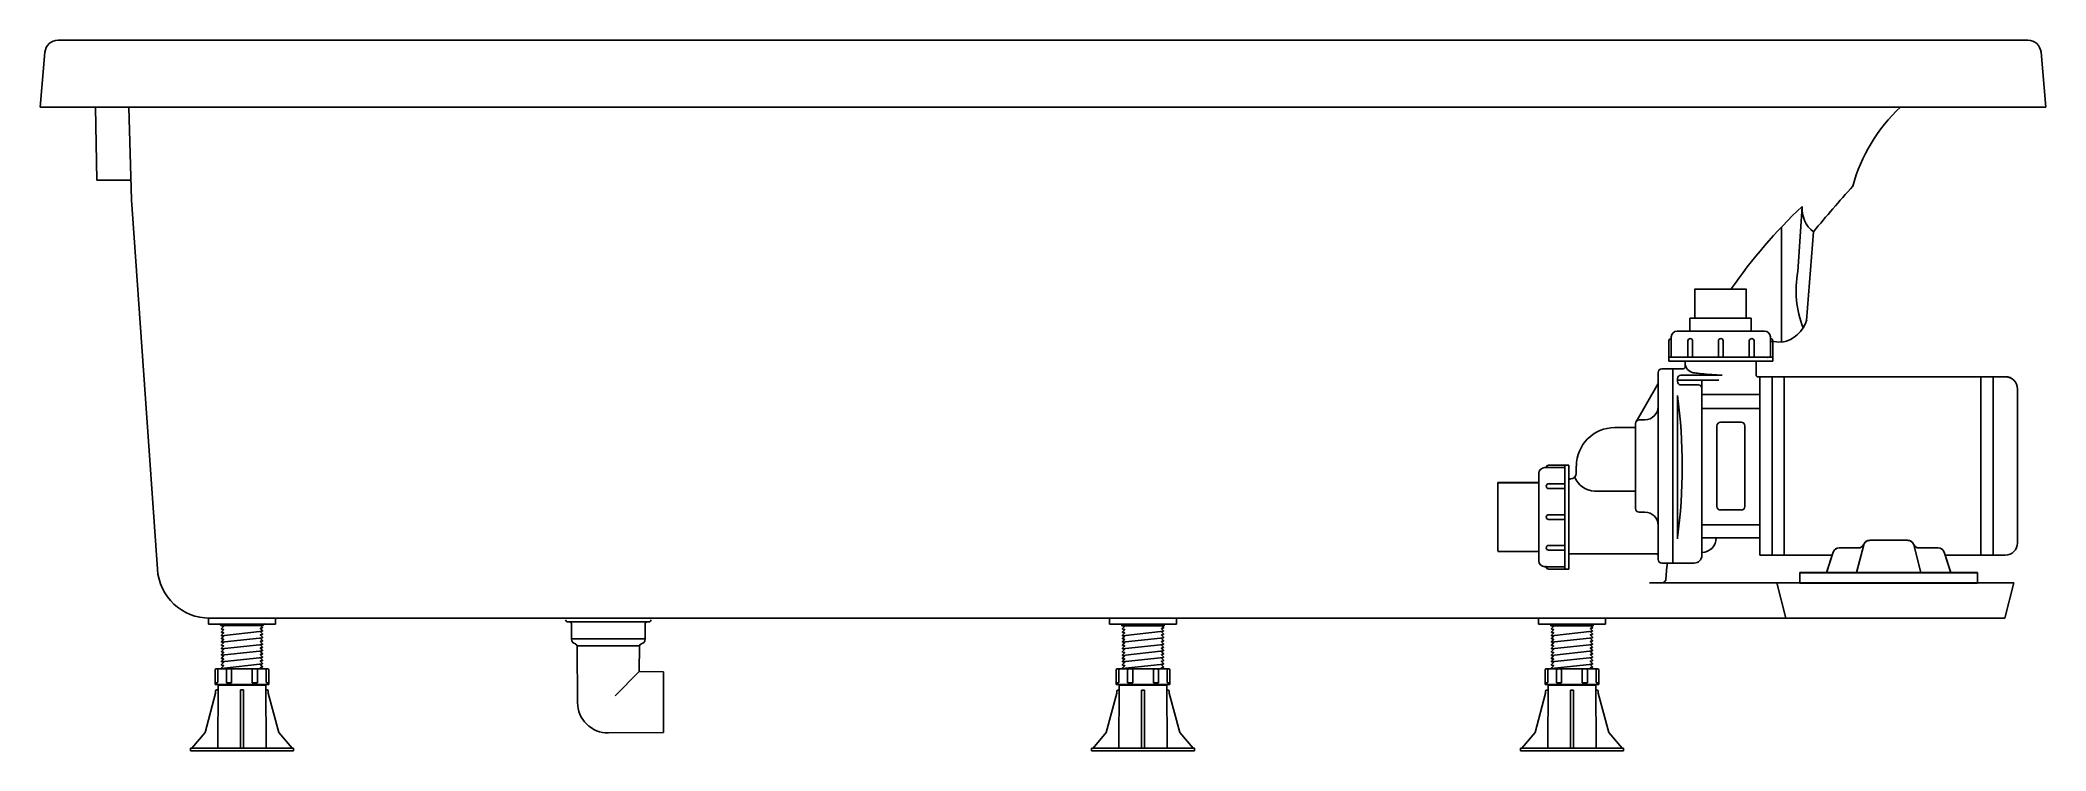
# Model space of a CAD drawing. Header units: millimetres. Extents: x -1241.7 to -1240.18, y 2253.47 to 2254.01.
import ezdxf

# ---------------------------------------------------------------- set-up
doc = ezdxf.new("R2010")
doc.units = ezdxf.units.MM
doc.layers.add('jacuzzi', color=1, linetype='Continuous')

msp = doc.modelspace()

# ---------------------------------------------------------------- linework, layer by layer
at = {"layer": 'jacuzzi'}
for p, q in [((-1241.6978, 2254.0013), (-1241.7014, 2253.9594)), ((-1241.6878, 2254.0104), (-1240.1901, 2254.0104)), ((-1240.1801, 2254.0013), (-1240.1764, 2253.9594)), ((-1241.7014, 2253.9594), (-1240.1764, 2253.9594)), ((-1241.7014, 2253.9594), (-1240.1764, 2253.9594)), ((-1241.6594, 2253.9594), (-1241.6583, 2253.9039)), ((-1241.6319, 2253.8891), (-1241.6339, 2253.9594)), ((-1241.6583, 2253.9039), (-1241.6323, 2253.9039)), ((-1241.6319, 2253.8891), (-1241.6123, 2253.6084)), ((-1240.3617, 2253.884), (-1240.365, 2253.8346)), ((-1240.3774, 2253.781), (-1240.3774, 2253.8684)), ((-1240.3531, 2253.8648), (-1240.3584, 2253.7975)), ((-1240.4434, 2253.8214), (-1240.4434, 2253.7991)), ((-1240.4042, 2253.8213), (-1240.4434, 2253.8213)), ((-1240.4042, 2253.8214), (-1240.4042, 2253.7991)), ((-1240.4004, 2253.7991), (-1240.4472, 2253.7991)), ((-1240.4472, 2253.7991), (-1240.4472, 2253.7894)), ((-1240.4004, 2253.7991), (-1240.4004, 2253.7895)), ((-1240.4612, 2253.7838), (-1240.4612, 2253.785)), ((-1240.4612, 2253.7837), (-1240.4612, 2253.7849)), ((-1240.4612, 2253.7837), (-1240.4612, 2253.7695)), ((-1240.3904, 2253.7894), (-1240.4567, 2253.7894)), ((-1240.3859, 2253.7838), (-1240.3859, 2253.785)), ((-1240.3859, 2253.7837), (-1240.3859, 2253.7849)), ((-1240.3859, 2253.7695), (-1240.3859, 2253.7837)), ((-1240.463, 2253.7819), (-1240.463, 2253.7666)), ((-1240.3841, 2253.7695), (-1240.463, 2253.7695)), ((-1240.4486, 2253.7819), (-1240.4486, 2253.7695)), ((-1240.445, 2253.7819), (-1240.445, 2253.7695)), ((-1240.4254, 2253.7819), (-1240.4254, 2253.7695)), ((-1240.4218, 2253.7819), (-1240.4218, 2253.7695)), ((-1240.4019, 2253.7819), (-1240.4019, 2253.7695)), ((-1240.3983, 2253.7819), (-1240.3983, 2253.7695)), ((-1240.3851, 2253.7813), (-1240.3774, 2253.781)), ((-1240.3841, 2253.7819), (-1240.3841, 2253.7666)), ((-1240.4712, 2253.6158), (-1240.4712, 2253.7579)), ((-1240.4684, 2253.7607), (-1240.4601, 2253.7607)), ((-1240.3841, 2253.7666), (-1240.463, 2253.7666)), ((-1240.4601, 2253.613), (-1240.4601, 2253.7607)), ((-1240.4601, 2253.613), (-1240.4601, 2253.7607)), ((-1240.4521, 2253.7607), (-1240.4601, 2253.7607)), ((-1240.4521, 2253.7607), (-1240.4601, 2253.7607)), ((-1240.4565, 2253.7532), (-1240.4565, 2253.7511)), ((-1240.4565, 2253.7532), (-1240.4565, 2253.751)), ((-1240.4252, 2253.752), (-1240.4565, 2253.752)), ((-1240.4225, 2253.7558), (-1240.4539, 2253.7558)), ((-1240.4507, 2253.7621), (-1240.4507, 2253.7666)), ((-1240.438, 2253.752), (-1240.438, 2253.6422)), ((-1240.3967, 2253.756), (-1240.3967, 2253.7666)), ((-1240.2073, 2253.7546), (-1240.3953, 2253.7546)), ((-1240.3939, 2253.7546), (-1240.3939, 2253.6323)), ((-1240.3939, 2253.7527), (-1240.3939, 2253.6323)), ((-1240.3846, 2253.7546), (-1240.3846, 2253.6191)), ((-1240.3753, 2253.7546), (-1240.3753, 2253.6191)), ((-1240.2258, 2253.7547), (-1240.2258, 2253.6191)), ((-1240.2258, 2253.7546), (-1240.2258, 2253.6191)), ((-1240.2166, 2253.7547), (-1240.2166, 2253.6191)), ((-1240.2166, 2253.7546), (-1240.2166, 2253.6191)), ((-1240.488, 2253.7205), (-1240.4712, 2253.7496)), ((-1240.4565, 2253.7393), (-1240.4565, 2253.6314)), ((-1240.4406, 2253.7484), (-1240.4539, 2253.7484)), ((-1240.3939, 2253.7412), (-1240.438, 2253.7412)), ((-1240.198, 2253.7454), (-1240.198, 2253.6284)), ((-1240.198, 2253.7453), (-1240.198, 2253.6284)), ((-1240.4856, 2253.7219), (-1240.4813, 2253.7219)), ((-1240.3939, 2253.7304), (-1240.438, 2253.7304)), ((-1240.5042, 2253.7161), (-1240.4898, 2253.7161)), ((-1240.4884, 2253.6546), (-1240.4884, 2253.7191)), ((-1240.4265, 2253.6561), (-1240.4265, 2253.7174)), ((-1240.4237, 2253.7202), (-1240.4081, 2253.7202)), ((-1240.4053, 2253.6561), (-1240.4053, 2253.7174)), ((-1240.562, 2253.6812), (-1240.562, 2253.6149)), ((-1240.562, 2253.6811), (-1240.562, 2253.6148)), ((-1240.5421, 2253.6856), (-1240.5575, 2253.6856)), ((-1240.5545, 2253.6874), (-1240.5391, 2253.6874)), ((-1240.5421, 2253.6874), (-1240.5421, 2253.6085)), ((-1240.5391, 2253.6874), (-1240.5391, 2253.6085)), ((-1240.5384, 2253.6769), (-1240.5379, 2253.6769)), ((-1240.5335, 2253.6814), (-1240.5335, 2253.6868)), ((-1240.593, 2253.6742), (-1240.593, 2253.626)), ((-1240.593, 2253.6742), (-1240.562, 2253.6742)), ((-1240.593, 2253.6741), (-1240.593, 2253.6222)), ((-1240.593, 2253.6741), (-1240.562, 2253.6741)), ((-1240.5545, 2253.6733), (-1240.5421, 2253.6733)), ((-1240.5545, 2253.6697), (-1240.5421, 2253.6697)), ((-1240.5195, 2253.6676), (-1240.4884, 2253.6676)), ((-1240.5545, 2253.6498), (-1240.5421, 2253.6498)), ((-1240.5545, 2253.6462), (-1240.5421, 2253.6462)), ((-1240.4856, 2253.6518), (-1240.4813, 2253.6518)), ((-1240.4237, 2253.6534), (-1240.4081, 2253.6534)), ((-1240.438, 2253.6423), (-1240.438, 2253.6323)), ((-1240.3939, 2253.6422), (-1240.438, 2253.6422)), ((-1240.438, 2253.6422), (-1240.438, 2253.6323)), ((-1240.438, 2253.6323), (-1240.3939, 2253.6323)), ((-1240.438, 2253.6323), (-1240.438, 2253.6275)), ((-1240.438, 2253.6323), (-1240.438, 2253.6274)), ((-1240.3939, 2253.6423), (-1240.3939, 2253.6323)), ((-1240.3939, 2253.6422), (-1240.3939, 2253.6323)), ((-1240.3939, 2253.6323), (-1240.3939, 2253.6191)), ((-1240.3939, 2253.6323), (-1240.3939, 2253.6191)), ((-1240.3104, 2253.6304), (-1240.2959, 2253.6304)), ((-1240.3104, 2253.6304), (-1240.2959, 2253.6304)), ((-1240.2814, 2253.6304), (-1240.2959, 2253.6304)), ((-1240.2814, 2253.6304), (-1240.2959, 2253.6304)), ((-1240.593, 2253.6297), (-1240.593, 2253.626)), ((-1240.593, 2253.626), (-1240.593, 2253.6223)), ((-1240.593, 2253.6218), (-1240.562, 2253.6218)), ((-1240.5545, 2253.6265), (-1240.5421, 2253.6265)), ((-1240.5545, 2253.6229), (-1240.5421, 2253.6229)), ((-1240.5391, 2253.6201), (-1240.4726, 2253.6201)), ((-1240.438, 2253.6275), (-1240.438, 2253.621)), ((-1240.438, 2253.6274), (-1240.438, 2253.621)), ((-1240.438, 2253.621), (-1240.438, 2253.6189)), ((-1240.438, 2253.621), (-1240.438, 2253.6189)), ((-1240.3388, 2253.6191), (-1240.3939, 2253.6191)), ((-1240.3433, 2253.6058), (-1240.3381, 2253.6214)), ((-1240.3433, 2253.6057), (-1240.3381, 2253.6214)), ((-1240.3337, 2253.6246), (-1240.3191, 2253.6246)), ((-1240.3337, 2253.6246), (-1240.3191, 2253.6246)), ((-1240.3149, 2253.627), (-1240.3205, 2253.6058)), ((-1240.3149, 2253.6269), (-1240.3205, 2253.6057)), ((-1240.2769, 2253.627), (-1240.2714, 2253.6058)), ((-1240.2769, 2253.6269), (-1240.2714, 2253.6057)), ((-1240.2582, 2253.6246), (-1240.2728, 2253.6246)), ((-1240.2582, 2253.6246), (-1240.2728, 2253.6246)), ((-1240.2486, 2253.6058), (-1240.2538, 2253.6214)), ((-1240.2486, 2253.6057), (-1240.2538, 2253.6214)), ((-1240.2073, 2253.6191), (-1240.253, 2253.6191)), ((-1240.2073, 2253.6191), (-1240.253, 2253.6191)), ((-1240.5563, 2253.6104), (-1240.5575, 2253.6104)), ((-1240.5563, 2253.6103), (-1240.5575, 2253.6103)), ((-1240.5563, 2253.6103), (-1240.5421, 2253.6103)), ((-1240.5545, 2253.6085), (-1240.5391, 2253.6085)), ((-1240.4684, 2253.613), (-1240.4601, 2253.613)), ((-1240.4601, 2253.613), (-1240.4438, 2253.613)), ((-1240.2283, 2253.6058), (-1240.3635, 2253.6058)), ((-1240.3635, 2253.598), (-1240.3635, 2253.6058)), ((-1240.2283, 2253.6057), (-1240.3635, 2253.6057)), ((-1240.3635, 2253.5979), (-1240.3635, 2253.6057)), ((-1240.2283, 2253.598), (-1240.2283, 2253.6058)), ((-1240.2283, 2253.5979), (-1240.2283, 2253.6057)), ((-1240.2251, 2253.598), (-1240.4778, 2253.598)), ((-1240.2009, 2253.598), (-1240.4778, 2253.598)), ((-1240.3809, 2253.598), (-1240.3742, 2253.5712)), ((-1240.3635, 2253.598), (-1240.2283, 2253.598)), ((-1240.3635, 2253.5979), (-1240.2283, 2253.5979)), ((-1240.2009, 2253.598), (-1240.2076, 2253.5712)), ((-1241.5734, 2253.5712), (-1241.5734, 2253.5667)), ((-1241.5734, 2253.5712), (-1241.5225, 2253.5712)), ((-1240.3742, 2253.5712), (-1241.5723, 2253.5712)), ((-1241.5225, 2253.5712), (-1241.5225, 2253.5667)), ((-1241.4231, 2253.5711), (-1241.2565, 2253.5711)), ((-1240.8883, 2253.5712), (-1240.8883, 2253.5667)), ((-1240.8883, 2253.5712), (-1240.8374, 2253.5712)), ((-1240.8374, 2253.5712), (-1240.8374, 2253.5667)), ((-1240.5622, 2253.5712), (-1240.5622, 2253.5667)), ((-1240.5622, 2253.5712), (-1240.5113, 2253.5712)), ((-1240.5113, 2253.5712), (-1240.5113, 2253.5667)), ((-1240.3742, 2253.5712), (-1240.2076, 2253.5712)), ((-1241.5225, 2253.5667), (-1241.5734, 2253.5667)), ((-1241.564, 2253.5663), (-1241.564, 2253.5663)), ((-1241.564, 2253.5656), (-1241.563, 2253.5656)), ((-1241.5636, 2253.5656), (-1241.5636, 2253.5654)), ((-1241.5636, 2253.5654), (-1241.5621, 2253.5652)), ((-1241.562, 2253.5649), (-1241.5636, 2253.5633)), ((-1241.5636, 2253.5633), (-1241.5636, 2253.5629)), ((-1241.5636, 2253.5629), (-1241.5621, 2253.5627)), ((-1241.562, 2253.5624), (-1241.5636, 2253.5608)), ((-1241.5636, 2253.5579), (-1241.5323, 2253.5613)), ((-1241.5636, 2253.5608), (-1241.5636, 2253.5604)), ((-1241.5636, 2253.5604), (-1241.5621, 2253.5602)), ((-1241.562, 2253.5599), (-1241.5636, 2253.5583)), ((-1241.5636, 2253.5583), (-1241.5636, 2253.5579)), ((-1241.5636, 2253.5579), (-1241.5621, 2253.5577)), ((-1241.562, 2253.5574), (-1241.5636, 2253.5558)), ((-1241.5636, 2253.5529), (-1241.5323, 2253.5563)), ((-1241.5636, 2253.5558), (-1241.5636, 2253.5554)), ((-1241.5636, 2253.5554), (-1241.5621, 2253.5552)), ((-1241.562, 2253.5549), (-1241.5636, 2253.5533)), ((-1241.563, 2253.5656), (-1241.5319, 2253.5656)), ((-1241.5339, 2253.5633), (-1241.5323, 2253.5617)), ((-1241.5339, 2253.5608), (-1241.5323, 2253.5592)), ((-1241.5339, 2253.5583), (-1241.5323, 2253.5567)), ((-1241.5339, 2253.5558), (-1241.5323, 2253.5542)), ((-1241.5323, 2253.5638), (-1241.5338, 2253.5636)), ((-1241.5323, 2253.5613), (-1241.5338, 2253.5611)), ((-1241.5323, 2253.5588), (-1241.5338, 2253.5586)), ((-1241.5323, 2253.5563), (-1241.5338, 2253.5561)), ((-1241.5323, 2253.5538), (-1241.5338, 2253.5536)), ((-1241.533, 2253.5648), (-1241.5323, 2253.5642)), ((-1241.5323, 2253.5642), (-1241.5323, 2253.5638)), ((-1241.5323, 2253.5617), (-1241.5323, 2253.5613)), ((-1241.5323, 2253.5592), (-1241.5323, 2253.5588)), ((-1241.5323, 2253.5567), (-1241.5323, 2253.5563)), ((-1241.5323, 2253.5542), (-1241.5323, 2253.5538)), ((-1241.3004, 2253.5684), (-1241.2384, 2253.5684)), ((-1241.2974, 2253.5554), (-1241.2974, 2253.5669)), ((-1241.2414, 2253.5554), (-1241.2974, 2253.5554)), ((-1241.2414, 2253.5554), (-1241.2414, 2253.5669)), ((-1240.8374, 2253.5667), (-1240.8883, 2253.5667)), ((-1240.8789, 2253.5663), (-1240.8789, 2253.5663)), ((-1240.8789, 2253.5655), (-1240.878, 2253.5655)), ((-1240.8785, 2253.5655), (-1240.8785, 2253.5654)), ((-1240.8785, 2253.5654), (-1240.877, 2253.5652)), ((-1240.8769, 2253.5649), (-1240.8785, 2253.5633)), ((-1240.8785, 2253.5633), (-1240.8785, 2253.5629)), ((-1240.8785, 2253.5629), (-1240.877, 2253.5627)), ((-1240.8769, 2253.5624), (-1240.8785, 2253.5608)), ((-1240.8785, 2253.5579), (-1240.8472, 2253.5612)), ((-1240.8785, 2253.5608), (-1240.8785, 2253.5604)), ((-1240.8785, 2253.5604), (-1240.877, 2253.5602)), ((-1240.8769, 2253.5599), (-1240.8785, 2253.5583)), ((-1240.8785, 2253.5583), (-1240.8785, 2253.5579)), ((-1240.8785, 2253.5579), (-1240.877, 2253.5577)), ((-1240.8769, 2253.5574), (-1240.8785, 2253.5558)), ((-1240.8785, 2253.5529), (-1240.8472, 2253.5563)), ((-1240.8785, 2253.5558), (-1240.8785, 2253.5554)), ((-1240.8785, 2253.5554), (-1240.877, 2253.5552)), ((-1240.8769, 2253.5549), (-1240.8785, 2253.5533)), ((-1240.878, 2253.5655), (-1240.8468, 2253.5655)), ((-1240.8488, 2253.5632), (-1240.8472, 2253.5616)), ((-1240.8488, 2253.5608), (-1240.8472, 2253.5592)), ((-1240.8488, 2253.5583), (-1240.8472, 2253.5567)), ((-1240.8488, 2253.5558), (-1240.8472, 2253.5542)), ((-1240.8472, 2253.5637), (-1240.8487, 2253.5635)), ((-1240.8472, 2253.5612), (-1240.8487, 2253.5611)), ((-1240.8472, 2253.5587), (-1240.8487, 2253.5586)), ((-1240.8472, 2253.5563), (-1240.8487, 2253.5561)), ((-1240.8472, 2253.5538), (-1240.8487, 2253.5536)), ((-1240.8479, 2253.5648), (-1240.8472, 2253.5641)), ((-1240.8472, 2253.5641), (-1240.8472, 2253.5637)), ((-1240.8472, 2253.5616), (-1240.8472, 2253.5612)), ((-1240.8472, 2253.5592), (-1240.8472, 2253.5587)), ((-1240.8472, 2253.5567), (-1240.8472, 2253.5563)), ((-1240.8472, 2253.5542), (-1240.8472, 2253.5538)), ((-1240.5113, 2253.5667), (-1240.5622, 2253.5667)), ((-1240.5528, 2253.5663), (-1240.5528, 2253.5663)), ((-1240.5528, 2253.5655), (-1240.5518, 2253.5655)), ((-1240.5524, 2253.5655), (-1240.5524, 2253.5654)), ((-1240.5524, 2253.5654), (-1240.5509, 2253.5652)), ((-1240.5508, 2253.5649), (-1240.5524, 2253.5633)), ((-1240.5524, 2253.5633), (-1240.5524, 2253.5629)), ((-1240.5524, 2253.5629), (-1240.5509, 2253.5627)), ((-1240.5508, 2253.5624), (-1240.5524, 2253.5608)), ((-1240.5524, 2253.5579), (-1240.5211, 2253.5612)), ((-1240.5524, 2253.5608), (-1240.5524, 2253.5604)), ((-1240.5524, 2253.5604), (-1240.5509, 2253.5602)), ((-1240.5508, 2253.5599), (-1240.5524, 2253.5583)), ((-1240.5524, 2253.5583), (-1240.5524, 2253.5579)), ((-1240.5524, 2253.5579), (-1240.5509, 2253.5577)), ((-1240.5508, 2253.5574), (-1240.5524, 2253.5558)), ((-1240.5524, 2253.5529), (-1240.5211, 2253.5563)), ((-1240.5524, 2253.5558), (-1240.5524, 2253.5554)), ((-1240.5524, 2253.5554), (-1240.5509, 2253.5552)), ((-1240.5508, 2253.5549), (-1240.5524, 2253.5533)), ((-1240.5518, 2253.5655), (-1240.5207, 2253.5655)), ((-1240.5227, 2253.5632), (-1240.5211, 2253.5616)), ((-1240.5227, 2253.5608), (-1240.5211, 2253.5592)), ((-1240.5227, 2253.5583), (-1240.5211, 2253.5567)), ((-1240.5227, 2253.5558), (-1240.5211, 2253.5542)), ((-1240.5211, 2253.5637), (-1240.5226, 2253.5635)), ((-1240.5211, 2253.5612), (-1240.5226, 2253.5611)), ((-1240.5211, 2253.5587), (-1240.5226, 2253.5586)), ((-1240.5211, 2253.5563), (-1240.5226, 2253.5561)), ((-1240.5211, 2253.5538), (-1240.5226, 2253.5536)), ((-1240.5218, 2253.5648), (-1240.5211, 2253.5641)), ((-1240.5211, 2253.5641), (-1240.5211, 2253.5637)), ((-1240.5211, 2253.5616), (-1240.5211, 2253.5612)), ((-1240.5211, 2253.5592), (-1240.5211, 2253.5587)), ((-1240.5211, 2253.5567), (-1240.5211, 2253.5563)), ((-1240.5211, 2253.5542), (-1240.5211, 2253.5538)), ((-1241.5636, 2253.5533), (-1241.5636, 2253.5529)), ((-1241.5636, 2253.5529), (-1241.5621, 2253.5528)), ((-1241.562, 2253.5525), (-1241.5636, 2253.5509)), ((-1241.5636, 2253.548), (-1241.5323, 2253.5513)), ((-1241.5636, 2253.5509), (-1241.5636, 2253.5504)), ((-1241.5636, 2253.5504), (-1241.5621, 2253.5503)), ((-1241.562, 2253.55), (-1241.5636, 2253.5484)), ((-1241.5636, 2253.5484), (-1241.5636, 2253.548)), ((-1241.5636, 2253.548), (-1241.5621, 2253.5478)), ((-1241.562, 2253.5475), (-1241.5636, 2253.5459)), ((-1241.5636, 2253.543), (-1241.5323, 2253.5463)), ((-1241.5636, 2253.5459), (-1241.5636, 2253.5455)), ((-1241.5636, 2253.5455), (-1241.5621, 2253.5453)), ((-1241.562, 2253.545), (-1241.5636, 2253.5434)), ((-1241.5636, 2253.5434), (-1241.5636, 2253.543)), ((-1241.5636, 2253.543), (-1241.5621, 2253.5428)), ((-1241.562, 2253.5425), (-1241.5636, 2253.5409)), ((-1241.5636, 2253.538), (-1241.5323, 2253.5414)), ((-1241.5636, 2253.5409), (-1241.5636, 2253.5405)), ((-1241.5636, 2253.5405), (-1241.5621, 2253.5403)), ((-1241.562, 2253.54), (-1241.5636, 2253.5384)), ((-1241.5636, 2253.5384), (-1241.5636, 2253.538)), ((-1241.5339, 2253.5533), (-1241.5323, 2253.5517)), ((-1241.5339, 2253.5508), (-1241.5323, 2253.5492)), ((-1241.5339, 2253.5483), (-1241.5323, 2253.5467)), ((-1241.5339, 2253.5458), (-1241.5323, 2253.5442)), ((-1241.5339, 2253.5434), (-1241.5323, 2253.5418)), ((-1241.5339, 2253.5409), (-1241.5323, 2253.5393)), ((-1241.5339, 2253.5384), (-1241.5323, 2253.5368)), ((-1241.5323, 2253.5513), (-1241.5338, 2253.5511)), ((-1241.5323, 2253.5488), (-1241.5338, 2253.5486)), ((-1241.5323, 2253.5463), (-1241.5338, 2253.5462)), ((-1241.5323, 2253.5438), (-1241.5338, 2253.5437)), ((-1241.5323, 2253.5414), (-1241.5338, 2253.5412)), ((-1241.5323, 2253.5389), (-1241.5338, 2253.5387)), ((-1241.5323, 2253.5517), (-1241.5323, 2253.5513)), ((-1241.5323, 2253.5492), (-1241.5323, 2253.5488)), ((-1241.5323, 2253.5467), (-1241.5323, 2253.5463)), ((-1241.5323, 2253.5442), (-1241.5323, 2253.5438)), ((-1241.5323, 2253.5418), (-1241.5323, 2253.5414)), ((-1241.5323, 2253.5393), (-1241.5323, 2253.5389)), ((-1241.2932, 2253.5501), (-1241.2928, 2253.507)), ((-1241.2457, 2253.5501), (-1241.2932, 2253.5501)), ((-1241.2457, 2253.5501), (-1241.2459, 2253.5306)), ((-1240.8785, 2253.5533), (-1240.8785, 2253.5529)), ((-1240.8785, 2253.5529), (-1240.877, 2253.5527)), ((-1240.8769, 2253.5524), (-1240.8785, 2253.5508)), ((-1240.8785, 2253.5479), (-1240.8472, 2253.5513)), ((-1240.8785, 2253.5508), (-1240.8785, 2253.5504)), ((-1240.8785, 2253.5504), (-1240.877, 2253.5502)), ((-1240.8769, 2253.5499), (-1240.8785, 2253.5483)), ((-1240.8785, 2253.5483), (-1240.8785, 2253.5479)), ((-1240.8785, 2253.5479), (-1240.877, 2253.5477)), ((-1240.8769, 2253.5474), (-1240.8785, 2253.5458)), ((-1240.8785, 2253.5429), (-1240.8472, 2253.5463)), ((-1240.8785, 2253.5458), (-1240.8785, 2253.5454)), ((-1240.8785, 2253.5454), (-1240.877, 2253.5452)), ((-1240.8769, 2253.5449), (-1240.8785, 2253.5433)), ((-1240.8785, 2253.5433), (-1240.8785, 2253.5429)), ((-1240.8785, 2253.5429), (-1240.877, 2253.5428)), ((-1240.8769, 2253.5425), (-1240.8785, 2253.5409)), ((-1240.8785, 2253.538), (-1240.8472, 2253.5413)), ((-1240.8785, 2253.5409), (-1240.8785, 2253.5404)), ((-1240.8785, 2253.5404), (-1240.877, 2253.5403)), ((-1240.8769, 2253.54), (-1240.8785, 2253.5384)), ((-1240.8785, 2253.5384), (-1240.8785, 2253.538)), ((-1240.8488, 2253.5533), (-1240.8472, 2253.5517)), ((-1240.8488, 2253.5508), (-1240.8472, 2253.5492)), ((-1240.8488, 2253.5483), (-1240.8472, 2253.5467)), ((-1240.8488, 2253.5458), (-1240.8472, 2253.5442)), ((-1240.8488, 2253.5433), (-1240.8472, 2253.5417)), ((-1240.8488, 2253.5408), (-1240.8472, 2253.5392)), ((-1240.8488, 2253.5383), (-1240.8472, 2253.5367)), ((-1240.8472, 2253.5513), (-1240.8487, 2253.5511)), ((-1240.8472, 2253.5488), (-1240.8487, 2253.5486)), ((-1240.8472, 2253.5463), (-1240.8487, 2253.5461)), ((-1240.8472, 2253.5438), (-1240.8487, 2253.5436)), ((-1240.8472, 2253.5413), (-1240.8487, 2253.5411)), ((-1240.8472, 2253.5388), (-1240.8487, 2253.5386)), ((-1240.8472, 2253.5517), (-1240.8472, 2253.5513)), ((-1240.8472, 2253.5492), (-1240.8472, 2253.5488)), ((-1240.8472, 2253.5467), (-1240.8472, 2253.5463)), ((-1240.8472, 2253.5442), (-1240.8472, 2253.5438)), ((-1240.8472, 2253.5417), (-1240.8472, 2253.5413)), ((-1240.8472, 2253.5392), (-1240.8472, 2253.5388)), ((-1240.5524, 2253.5533), (-1240.5524, 2253.5529)), ((-1240.5524, 2253.5529), (-1240.5509, 2253.5527)), ((-1240.5508, 2253.5524), (-1240.5524, 2253.5508)), ((-1240.5524, 2253.5479), (-1240.5211, 2253.5513)), ((-1240.5524, 2253.5508), (-1240.5524, 2253.5504)), ((-1240.5524, 2253.5504), (-1240.5509, 2253.5502)), ((-1240.5508, 2253.5499), (-1240.5524, 2253.5483)), ((-1240.5524, 2253.5483), (-1240.5524, 2253.5479)), ((-1240.5524, 2253.5479), (-1240.5509, 2253.5477)), ((-1240.5508, 2253.5474), (-1240.5524, 2253.5458)), ((-1240.5524, 2253.5429), (-1240.5211, 2253.5463)), ((-1240.5524, 2253.5458), (-1240.5524, 2253.5454)), ((-1240.5524, 2253.5454), (-1240.5509, 2253.5452)), ((-1240.5508, 2253.5449), (-1240.5524, 2253.5433)), ((-1240.5524, 2253.5433), (-1240.5524, 2253.5429)), ((-1240.5524, 2253.5429), (-1240.5509, 2253.5428)), ((-1240.5508, 2253.5425), (-1240.5524, 2253.5409)), ((-1240.5524, 2253.538), (-1240.5211, 2253.5413)), ((-1240.5524, 2253.5409), (-1240.5524, 2253.5404)), ((-1240.5524, 2253.5404), (-1240.5509, 2253.5403)), ((-1240.5508, 2253.54), (-1240.5524, 2253.5384)), ((-1240.5524, 2253.5384), (-1240.5524, 2253.538)), ((-1240.5227, 2253.5533), (-1240.5211, 2253.5517)), ((-1240.5227, 2253.5508), (-1240.5211, 2253.5492)), ((-1240.5227, 2253.5483), (-1240.5211, 2253.5467)), ((-1240.5227, 2253.5458), (-1240.5211, 2253.5442)), ((-1240.5227, 2253.5433), (-1240.5211, 2253.5417)), ((-1240.5227, 2253.5408), (-1240.5211, 2253.5392)), ((-1240.5227, 2253.5383), (-1240.5211, 2253.5367)), ((-1240.5211, 2253.5513), (-1240.5226, 2253.5511)), ((-1240.5211, 2253.5488), (-1240.5226, 2253.5486)), ((-1240.5211, 2253.5463), (-1240.5226, 2253.5461)), ((-1240.5211, 2253.5438), (-1240.5226, 2253.5436)), ((-1240.5211, 2253.5413), (-1240.5226, 2253.5411)), ((-1240.5211, 2253.5388), (-1240.5226, 2253.5386)), ((-1240.5211, 2253.5517), (-1240.5211, 2253.5513)), ((-1240.5211, 2253.5492), (-1240.5211, 2253.5488)), ((-1240.5211, 2253.5467), (-1240.5211, 2253.5463)), ((-1240.5211, 2253.5442), (-1240.5211, 2253.5438)), ((-1240.5211, 2253.5417), (-1240.5211, 2253.5413)), ((-1240.5211, 2253.5392), (-1240.5211, 2253.5388)), ((-1241.5683, 2253.5209), (-1241.5683, 2253.5319)), ((-1241.5676, 2253.5327), (-1241.5284, 2253.5327)), ((-1241.5664, 2253.5225), (-1241.5664, 2253.5319)), ((-1241.5638, 2253.5327), (-1241.5321, 2253.5327)), ((-1241.5636, 2253.538), (-1241.5621, 2253.5378)), ((-1241.562, 2253.5375), (-1241.5636, 2253.5359)), ((-1241.5636, 2253.533), (-1241.5323, 2253.5364)), ((-1241.5636, 2253.5359), (-1241.5636, 2253.5355)), ((-1241.5636, 2253.5355), (-1241.5621, 2253.5353)), ((-1241.562, 2253.535), (-1241.5636, 2253.5334)), ((-1241.5636, 2253.5334), (-1241.5636, 2253.533)), ((-1241.5636, 2253.533), (-1241.5621, 2253.5328)), ((-1241.5597, 2253.5327), (-1241.5597, 2253.5221)), ((-1241.5558, 2253.5327), (-1241.5558, 2253.5221)), ((-1241.5401, 2253.5327), (-1241.5401, 2253.5221)), ((-1241.5362, 2253.5327), (-1241.5362, 2253.5221)), ((-1241.5339, 2253.5359), (-1241.5323, 2253.5343)), ((-1241.5339, 2253.5334), (-1241.5332, 2253.5327)), ((-1241.5323, 2253.5364), (-1241.5338, 2253.5362)), ((-1241.5323, 2253.5339), (-1241.5338, 2253.5337)), ((-1241.5323, 2253.5368), (-1241.5323, 2253.5364)), ((-1241.5323, 2253.5343), (-1241.5323, 2253.5339)), ((-1241.5295, 2253.5225), (-1241.5295, 2253.5319)), ((-1241.5276, 2253.5218), (-1241.5276, 2253.5319)), ((-1241.2459, 2253.5306), (-1241.2642, 2253.5122)), ((-1241.2459, 2253.5306), (-1241.2274, 2253.5304)), ((-1241.2274, 2253.5285), (-1241.2274, 2253.5304)), ((-1241.2274, 2253.4858), (-1241.2274, 2253.529)), ((-1240.8833, 2253.5209), (-1240.8833, 2253.5318)), ((-1240.8825, 2253.5326), (-1240.8433, 2253.5326)), ((-1240.8813, 2253.5224), (-1240.8813, 2253.5318)), ((-1240.8787, 2253.5326), (-1240.847, 2253.5326)), ((-1240.8785, 2253.538), (-1240.877, 2253.5378)), ((-1240.8769, 2253.5375), (-1240.8785, 2253.5359)), ((-1240.8785, 2253.533), (-1240.8472, 2253.5363)), ((-1240.8785, 2253.5359), (-1240.8785, 2253.5355)), ((-1240.8785, 2253.5355), (-1240.877, 2253.5353)), ((-1240.8769, 2253.535), (-1240.8785, 2253.5334)), ((-1240.8785, 2253.5334), (-1240.8785, 2253.533)), ((-1240.8785, 2253.533), (-1240.877, 2253.5328)), ((-1240.8746, 2253.5326), (-1240.8746, 2253.522)), ((-1240.8707, 2253.5326), (-1240.8707, 2253.522)), ((-1240.855, 2253.5326), (-1240.855, 2253.522)), ((-1240.8511, 2253.5326), (-1240.8511, 2253.522)), ((-1240.8488, 2253.5358), (-1240.8472, 2253.5343)), ((-1240.8488, 2253.5334), (-1240.8481, 2253.5326)), ((-1240.8472, 2253.5363), (-1240.8487, 2253.5362)), ((-1240.8472, 2253.5338), (-1240.8487, 2253.5337)), ((-1240.8472, 2253.5367), (-1240.8472, 2253.5363)), ((-1240.8472, 2253.5343), (-1240.8472, 2253.5338)), ((-1240.8444, 2253.5224), (-1240.8444, 2253.5318)), ((-1240.8425, 2253.5217), (-1240.8425, 2253.5318)), ((-1240.5571, 2253.5209), (-1240.5571, 2253.5318)), ((-1240.5564, 2253.5326), (-1240.5172, 2253.5326)), ((-1240.5552, 2253.5224), (-1240.5552, 2253.5318)), ((-1240.5526, 2253.5326), (-1240.5209, 2253.5326)), ((-1240.5524, 2253.538), (-1240.5509, 2253.5378)), ((-1240.5508, 2253.5375), (-1240.5524, 2253.5359)), ((-1240.5524, 2253.533), (-1240.5211, 2253.5363)), ((-1240.5524, 2253.5359), (-1240.5524, 2253.5355)), ((-1240.5524, 2253.5355), (-1240.5509, 2253.5353)), ((-1240.5508, 2253.535), (-1240.5524, 2253.5334)), ((-1240.5524, 2253.5334), (-1240.5524, 2253.533)), ((-1240.5524, 2253.533), (-1240.5509, 2253.5328)), ((-1240.5485, 2253.5326), (-1240.5485, 2253.522)), ((-1240.5446, 2253.5326), (-1240.5446, 2253.522)), ((-1240.5289, 2253.5326), (-1240.5289, 2253.522)), ((-1240.525, 2253.5326), (-1240.525, 2253.522)), ((-1240.5227, 2253.5358), (-1240.5211, 2253.5343)), ((-1240.5227, 2253.5334), (-1240.522, 2253.5326)), ((-1240.5211, 2253.5363), (-1240.5226, 2253.5362)), ((-1240.5211, 2253.5338), (-1240.5226, 2253.5337)), ((-1240.5211, 2253.5367), (-1240.5211, 2253.5363)), ((-1240.5211, 2253.5343), (-1240.5211, 2253.5338)), ((-1240.5183, 2253.5224), (-1240.5183, 2253.5318)), ((-1240.5164, 2253.5217), (-1240.5164, 2253.5318)), ((-1241.576, 2253.4843), (-1241.568, 2253.5143)), ((-1241.5683, 2253.5221), (-1241.5668, 2253.5221)), ((-1241.5683, 2253.5209), (-1241.5683, 2253.5218)), ((-1241.5683, 2253.5209), (-1241.5276, 2253.5209)), ((-1241.568, 2253.5143), (-1241.568, 2253.5159)), ((-1241.5672, 2253.5167), (-1241.566, 2253.5167)), ((-1241.5664, 2253.4728), (-1241.566, 2253.5203)), ((-1241.566, 2253.5203), (-1241.5299, 2253.5203)), ((-1241.5597, 2253.5221), (-1241.5558, 2253.5221)), ((-1241.5491, 2253.5167), (-1241.5468, 2253.5167)), ((-1241.5491, 2253.4724), (-1241.5491, 2253.5167)), ((-1241.5468, 2253.4724), (-1241.5468, 2253.5167)), ((-1241.5401, 2253.5221), (-1241.5362, 2253.5221)), ((-1241.5295, 2253.4728), (-1241.5299, 2253.5203)), ((-1241.5288, 2253.5167), (-1241.5299, 2253.5167)), ((-1241.5291, 2253.5221), (-1241.5276, 2253.5221)), ((-1241.528, 2253.5143), (-1241.528, 2253.5159)), ((-1241.5199, 2253.4843), (-1241.528, 2253.5143)), ((-1241.5276, 2253.5209), (-1241.5276, 2253.5218)), ((-1240.8909, 2253.4842), (-1240.8829, 2253.5143)), ((-1240.8833, 2253.522), (-1240.8817, 2253.522)), ((-1240.8833, 2253.5209), (-1240.8833, 2253.5217)), ((-1240.8833, 2253.5209), (-1240.8425, 2253.5209)), ((-1240.8829, 2253.5143), (-1240.8829, 2253.5158)), ((-1240.8821, 2253.5166), (-1240.8809, 2253.5166)), ((-1240.8813, 2253.4727), (-1240.8809, 2253.5202)), ((-1240.8809, 2253.5202), (-1240.8448, 2253.5202)), ((-1240.8746, 2253.522), (-1240.8707, 2253.522)), ((-1240.864, 2253.5166), (-1240.8617, 2253.5166)), ((-1240.864, 2253.4723), (-1240.864, 2253.5166)), ((-1240.8617, 2253.4723), (-1240.8617, 2253.5166)), ((-1240.855, 2253.522), (-1240.8511, 2253.522)), ((-1240.8444, 2253.4727), (-1240.8448, 2253.5202)), ((-1240.8437, 2253.5166), (-1240.8448, 2253.5166)), ((-1240.8441, 2253.522), (-1240.8425, 2253.522)), ((-1240.8429, 2253.5143), (-1240.8429, 2253.5158)), ((-1240.8348, 2253.4842), (-1240.8429, 2253.5143)), ((-1240.8425, 2253.5209), (-1240.8425, 2253.5217)), ((-1240.5648, 2253.4842), (-1240.5568, 2253.5143)), ((-1240.5571, 2253.522), (-1240.5556, 2253.522)), ((-1240.5571, 2253.5209), (-1240.5571, 2253.5217)), ((-1240.5571, 2253.5209), (-1240.5164, 2253.5209)), ((-1240.5568, 2253.5143), (-1240.5568, 2253.5158)), ((-1240.556, 2253.5166), (-1240.5548, 2253.5166)), ((-1240.5552, 2253.4727), (-1240.5548, 2253.5202)), ((-1240.5548, 2253.5202), (-1240.5187, 2253.5202)), ((-1240.5485, 2253.522), (-1240.5446, 2253.522)), ((-1240.5379, 2253.5166), (-1240.5356, 2253.5166)), ((-1240.5379, 2253.4723), (-1240.5379, 2253.5166)), ((-1240.5356, 2253.4723), (-1240.5356, 2253.5166)), ((-1240.5289, 2253.522), (-1240.525, 2253.522)), ((-1240.5183, 2253.4727), (-1240.5187, 2253.5202)), ((-1240.5176, 2253.5166), (-1240.5187, 2253.5166)), ((-1240.5179, 2253.522), (-1240.5164, 2253.522)), ((-1240.5168, 2253.5143), (-1240.5168, 2253.5158)), ((-1240.5087, 2253.4842), (-1240.5168, 2253.5143)), ((-1240.5164, 2253.5209), (-1240.5164, 2253.5217)), ((-1241.586, 2253.4724), (-1241.576, 2253.4843)), ((-1241.5099, 2253.4724), (-1241.5199, 2253.4843)), ((-1241.2694, 2253.484), (-1241.2274, 2253.4844)), ((-1241.2274, 2253.4844), (-1241.2274, 2253.4863)), ((-1240.9009, 2253.4723), (-1240.8909, 2253.4842)), ((-1240.8248, 2253.4723), (-1240.8348, 2253.4842)), ((-1240.5748, 2253.4723), (-1240.5648, 2253.4842)), ((-1240.4987, 2253.4723), (-1240.5087, 2253.4842)), ((-1241.5872, 2253.4724), (-1241.5088, 2253.4724)), ((-1241.5872, 2253.4704), (-1241.5872, 2253.4724)), ((-1241.5872, 2253.4704), (-1241.5088, 2253.4704)), ((-1241.5088, 2253.4704), (-1241.5088, 2253.4724)), ((-1240.9021, 2253.4723), (-1240.8237, 2253.4723)), ((-1240.9021, 2253.4704), (-1240.9021, 2253.4723)), ((-1240.9021, 2253.4704), (-1240.8237, 2253.4704)), ((-1240.8237, 2253.4704), (-1240.8237, 2253.4723)), ((-1240.576, 2253.4723), (-1240.4976, 2253.4723)), ((-1240.576, 2253.4704), (-1240.576, 2253.4723)), ((-1240.576, 2253.4704), (-1240.4976, 2253.4704)), ((-1240.4976, 2253.4704), (-1240.4976, 2253.4723))]:
    msp.add_line(p, q, dxfattribs=at)
for centre, radius, start, end in [((-1241.6878, 2254.0004), 0.01, 90, 175), ((-1240.1901, 2254.0004), 0.01, 5, 90), ((-1240.198, 2253.8647), 0.13, 133.2005, 164.4746), ((-1239.6513, 2253.2899), 0.9072, 137.7834, 140.677), ((-1240.0888, 2253.5941), 0.3982, 133.2722, 145.198), ((-1240.3398, 2253.8823), 0.022, 175.5073, 232.8464), ((-1240.2912, 2253.8199), 0.0752, 168.7698, 202.017), ((-1240.381, 2253.8043), 0.0237, 279.866, 344.0755), ((-1240.4612, 2253.7819), 0.0018, 90, 180), ((-1240.4567, 2253.7849), 0.0045, 90, 180), ((-1240.4468, 2253.7819), 0.0018, 0, 180), ((-1240.4236, 2253.7819), 0.0018, 0, 180), ((-1240.4001, 2253.7819), 0.0018, 0, 180), ((-1240.3904, 2253.7849), 0.0045, 0, 90), ((-1240.3859, 2253.7819), 0.0018, 0, 90), ((-1240.4684, 2253.7579), 0.00279, 90, 180), ((-1240.4539, 2253.7532), 0.00261, 90, 180), ((-1240.4521, 2253.7621), 0.00141, 270, 0), ((-1240.4521, 2253.7621), 0.00141, 270, 0), ((-1240.4429, 2253.7655), 0.00798, 193.8392, 266.6722), ((-1240.4131, 2253.9935), 0.2379, 262.3978, 262.5637), ((-1240.4131, 2253.9935), 0.2379, 262.5637, 263.8792), ((-1240.4131, 2253.9935), 0.2379, 263.8792, 265.7986), ((-1240.4131, 2253.9935), 0.2379, 265.7986, 267.7181), ((-1240.3953, 2253.756), 0.00141, 180, 270), ((-1240.2073, 2253.7454), 0.00928, 0, 90), ((-1240.2073, 2253.7453), 0.00928, 0, 90), ((-1240.4539, 2253.751), 0.00261, 180, 270), ((-1240.8597, 2253.6864), 0.4068, 352.3703, 7.6297), ((-1240.8597, 2253.6863), 0.4068, 352.3703, 7.6297), ((-1240.4406, 2253.7458), 0.00261, 0, 90), ((-1240.4856, 2253.7191), 0.00279, 90, 180), ((-1240.4813, 2253.732), 0.0101, 270, 0), ((-1240.5042, 2253.6868), 0.0292, 90, 180), ((-1240.4898, 2253.7175), 0.00142, 270, 0), ((-1240.4237, 2253.7174), 0.00278, 90, 180), ((-1240.4081, 2253.7174), 0.00278, 0, 90), ((-1240.5575, 2253.6811), 0.0045, 90, 180), ((-1240.5545, 2253.6856), 0.0018, 90, 180), ((-1240.5384, 2253.6777), 0.000743, 194.8583, 270), ((-1240.5379, 2253.6814), 0.00441, 270, 0), ((-1240.5183, 2253.6855), 0.0179, 203.7468, 266.1355), ((-1240.5545, 2253.6715), 0.0018, 90, 270), ((-1240.5545, 2253.648), 0.0018, 90, 270), ((-1240.4856, 2253.6546), 0.00279, 180, 270), ((-1240.4813, 2253.6417), 0.0101, 0, 90), ((-1240.4237, 2253.6561), 0.00278, 180, 270), ((-1240.4081, 2253.6561), 0.00278, 270, 0), ((-1240.4384, 2253.6323), 0.0113, 272.3872, 0), ((-1240.4384, 2253.6323), 0.0113, 272.3872, 0), ((-1240.3104, 2253.6258), 0.00464, 90, 158.1026), ((-1240.3104, 2253.6257), 0.00464, 90, 158.1026), ((-1240.2814, 2253.6258), 0.00464, 21.8974, 90), ((-1240.2814, 2253.6257), 0.00464, 21.8974, 90), ((-1240.5575, 2253.6148), 0.0045, 180, 270), ((-1240.5545, 2253.6247), 0.0018, 90, 270), ((-1240.4726, 2253.6187), 0.00142, 0, 90), ((-1240.4684, 2253.6158), 0.00279, 180, 270), ((-1240.4438, 2253.6189), 0.00585, 270, 0), ((-1240.4438, 2253.6189), 0.00585, 270, 0), ((-1240.3337, 2253.62), 0.00464, 90, 161.6055), ((-1240.3337, 2253.6199), 0.00464, 90, 161.6055), ((-1240.3191, 2253.6292), 0.00464, 270, 338.1026), ((-1240.3191, 2253.6292), 0.00464, 270, 338.1026), ((-1240.2728, 2253.6292), 0.00464, 201.8974, 270), ((-1240.2728, 2253.6292), 0.00464, 201.8974, 270), ((-1240.2582, 2253.62), 0.00464, 18.3945, 90), ((-1240.2582, 2253.6199), 0.00464, 18.3945, 90), ((-1240.2073, 2253.6284), 0.00928, 270, 0), ((-1240.2073, 2253.6284), 0.00928, 270, 0), ((-1241.5724, 2253.6112), 0.04, 183.9952, 270.0861), ((-1240.5545, 2253.6103), 0.0018, 180, 270), ((-1240.4693, 2253.6025), 0.00468, 255.1302, 324.0438), ((-1237.3293, 2253.3411), 3.1468, 175.0427, 175.2852), ((-1241.3004, 2253.5699), 0.0015, 180, 270), ((-1241.2384, 2253.5699), 0.0015, 270, 0), ((-1241.5652, 2253.5656), 0.00118, 0, 90), ((-1241.5621, 2253.565), 0.000179, 315, 83), ((-1241.5621, 2253.5625), 0.000179, 315, 83), ((-1241.5621, 2253.56), 0.000179, 315, 83), ((-1241.5621, 2253.5576), 0.000179, 315, 83), ((-1241.5621, 2253.5551), 0.000179, 315, 83), ((-1241.5338, 2253.5634), 0.000179, 97, 225), ((-1241.5338, 2253.5609), 0.000179, 97, 225), ((-1241.5338, 2253.5584), 0.000179, 97, 225), ((-1241.5338, 2253.5559), 0.000179, 97, 225), ((-1241.5338, 2253.5534), 0.000179, 97, 225), ((-1241.5327, 2253.5651), 0.00042, 90, 225), ((-1241.5307, 2253.5656), 0.00118, 90, 180), ((-1241.2989, 2253.5669), 0.0015, 0, 90), ((-1241.2935, 2253.5554), 0.0039, 180, 257.8805), ((-1241.2453, 2253.5554), 0.0039, 282.1195, 0), ((-1241.2399, 2253.5669), 0.0015, 90, 180), ((-1240.8801, 2253.5655), 0.00118, 0, 90), ((-1240.877, 2253.565), 0.000179, 315, 83), ((-1240.877, 2253.5625), 0.000179, 315, 83), ((-1240.877, 2253.56), 0.000179, 315, 83), ((-1240.877, 2253.5575), 0.000179, 315, 83), ((-1240.877, 2253.555), 0.000179, 315, 83), ((-1240.8487, 2253.5634), 0.000179, 97, 225), ((-1240.8487, 2253.5609), 0.000179, 97, 225), ((-1240.8487, 2253.5584), 0.000179, 97, 225), ((-1240.8487, 2253.5559), 0.000179, 97, 225), ((-1240.8487, 2253.5534), 0.000179, 97, 225), ((-1240.8476, 2253.5651), 0.00042, 90, 225), ((-1240.8456, 2253.5655), 0.00118, 90, 180), ((-1240.554, 2253.5655), 0.00118, 0, 90), ((-1240.5509, 2253.565), 0.000179, 315, 83), ((-1240.5509, 2253.5625), 0.000179, 315, 83), ((-1240.5509, 2253.56), 0.000179, 315, 83), ((-1240.5509, 2253.5575), 0.000179, 315, 83), ((-1240.5509, 2253.555), 0.000179, 315, 83), ((-1240.5226, 2253.5634), 0.000179, 97, 225), ((-1240.5226, 2253.5609), 0.000179, 97, 225), ((-1240.5226, 2253.5584), 0.000179, 97, 225), ((-1240.5226, 2253.5559), 0.000179, 97, 225), ((-1240.5226, 2253.5534), 0.000179, 97, 225), ((-1240.5215, 2253.5651), 0.00042, 90, 225), ((-1240.5195, 2253.5655), 0.00118, 90, 180), ((-1241.5621, 2253.5526), 0.000179, 315, 83), ((-1241.5621, 2253.5501), 0.000179, 315, 83), ((-1241.5621, 2253.5476), 0.000179, 315, 83), ((-1241.5621, 2253.5451), 0.000179, 315, 83), ((-1241.5621, 2253.5426), 0.000179, 315, 83), ((-1241.5621, 2253.5401), 0.000179, 315, 83), ((-1241.5338, 2253.551), 0.000179, 97, 225), ((-1241.5338, 2253.5485), 0.000179, 97, 225), ((-1241.5338, 2253.546), 0.000179, 97, 225), ((-1241.5338, 2253.5435), 0.000179, 97, 225), ((-1241.5338, 2253.541), 0.000179, 97, 225), ((-1241.5338, 2253.5385), 0.000179, 97, 225), ((-1241.2947, 2253.5501), 0.0015, 0.5, 77.8805), ((-1241.2442, 2253.5501), 0.0015, 102.1195, 179.5), ((-1240.877, 2253.5525), 0.000179, 315, 83), ((-1240.877, 2253.55), 0.000179, 315, 83), ((-1240.877, 2253.5476), 0.000179, 315, 83), ((-1240.877, 2253.5451), 0.000179, 315, 83), ((-1240.877, 2253.5426), 0.000179, 315, 83), ((-1240.877, 2253.5401), 0.000179, 315, 83), ((-1240.8487, 2253.5509), 0.000179, 97, 225), ((-1240.8487, 2253.5484), 0.000179, 97, 225), ((-1240.8487, 2253.5459), 0.000179, 97, 225), ((-1240.8487, 2253.5434), 0.000179, 97, 225), ((-1240.8487, 2253.541), 0.000179, 97, 225), ((-1240.8487, 2253.5385), 0.000179, 97, 225), ((-1240.5509, 2253.5525), 0.000179, 315, 83), ((-1240.5509, 2253.55), 0.000179, 315, 83), ((-1240.5509, 2253.5476), 0.000179, 315, 83), ((-1240.5509, 2253.5451), 0.000179, 315, 83), ((-1240.5509, 2253.5426), 0.000179, 315, 83), ((-1240.5509, 2253.5401), 0.000179, 315, 83), ((-1240.5226, 2253.5509), 0.000179, 97, 225), ((-1240.5226, 2253.5484), 0.000179, 97, 225), ((-1240.5226, 2253.5459), 0.000179, 97, 225), ((-1240.5226, 2253.5434), 0.000179, 97, 225), ((-1240.5226, 2253.541), 0.000179, 97, 225), ((-1240.5226, 2253.5385), 0.000179, 97, 225), ((-1241.5676, 2253.5319), 0.000784, 90, 180), ((-1241.5656, 2253.5319), 0.000784, 90, 180), ((-1241.5621, 2253.5376), 0.000179, 315, 83), ((-1241.5621, 2253.5351), 0.000179, 315, 83), ((-1241.5621, 2253.5327), 0.000179, 2.3865, 83), ((-1241.5589, 2253.5319), 0.000784, 90, 180), ((-1241.5566, 2253.5319), 0.000784, 0, 90), ((-1241.5393, 2253.5319), 0.000784, 90, 180), ((-1241.537, 2253.5319), 0.000784, 0, 90), ((-1241.5338, 2253.536), 0.000179, 97, 225), ((-1241.5338, 2253.5335), 0.000179, 97, 225), ((-1241.5303, 2253.5319), 0.000784, 0, 90), ((-1241.5284, 2253.5319), 0.000784, 0, 90), ((-1240.8825, 2253.5318), 0.000784, 90, 180), ((-1240.8805, 2253.5318), 0.000784, 90, 180), ((-1240.877, 2253.5376), 0.000179, 315, 83), ((-1240.877, 2253.5351), 0.000179, 315, 83), ((-1240.877, 2253.5326), 0.000179, 2.3865, 83), ((-1240.8738, 2253.5318), 0.000784, 90, 180), ((-1240.8715, 2253.5318), 0.000784, 0, 90), ((-1240.8542, 2253.5318), 0.000784, 90, 180), ((-1240.8519, 2253.5318), 0.000784, 0, 90), ((-1240.8487, 2253.536), 0.000179, 97, 225), ((-1240.8487, 2253.5335), 0.000179, 97, 225), ((-1240.8452, 2253.5318), 0.000784, 0, 90), ((-1240.8433, 2253.5318), 0.000784, 0, 90), ((-1240.5564, 2253.5318), 0.000784, 90, 180), ((-1240.5544, 2253.5318), 0.000784, 90, 180), ((-1240.5509, 2253.5376), 0.000179, 315, 83), ((-1240.5509, 2253.5351), 0.000179, 315, 83), ((-1240.5509, 2253.5326), 0.000179, 2.3865, 83), ((-1240.5477, 2253.5318), 0.000784, 90, 180), ((-1240.5454, 2253.5318), 0.000784, 0, 90), ((-1240.5281, 2253.5318), 0.000784, 90, 180), ((-1240.5258, 2253.5318), 0.000784, 0, 90), ((-1240.5226, 2253.536), 0.000179, 97, 225), ((-1240.5226, 2253.5335), 0.000179, 97, 225), ((-1240.5191, 2253.5318), 0.000784, 0, 90), ((-1240.5172, 2253.5318), 0.000784, 0, 90), ((-1241.5672, 2253.5159), 0.000784, 90, 180), ((-1241.5668, 2253.5225), 0.000392, 270, 0), ((-1241.5291, 2253.5225), 0.000392, 180, 270), ((-1241.5288, 2253.5159), 0.000784, 0, 90), ((-1240.8821, 2253.5158), 0.000784, 90, 180), ((-1240.8817, 2253.5224), 0.000392, 270, 0), ((-1240.8441, 2253.5224), 0.000392, 180, 270), ((-1240.8437, 2253.5158), 0.000784, 0, 90), ((-1240.556, 2253.5158), 0.000784, 90, 180), ((-1240.5556, 2253.5224), 0.000392, 270, 0), ((-1240.5179, 2253.5224), 0.000392, 180, 270), ((-1240.5176, 2253.5158), 0.000784, 0, 90), ((-1241.2696, 2253.5072), 0.0232, 180.5, 270.5), ((-1241.5668, 2253.4728), 0.000392, 270, 359.5), ((-1241.5291, 2253.4728), 0.000392, 180.5, 270), ((-1240.8817, 2253.4727), 0.000392, 270, 359.5), ((-1240.844, 2253.4727), 0.000392, 180.5, 270), ((-1240.5556, 2253.4727), 0.000392, 270, 359.5), ((-1240.5179, 2253.4727), 0.000392, 180.5, 270)]:
    msp.add_arc(centre, radius, start, end, dxfattribs=at)
for p in [(-1240.3883, 2253.7695), (-1240.4601, 2253.613)]:
    msp.add_point(p, dxfattribs=at)

doc.saveas('drawing.dxf')
